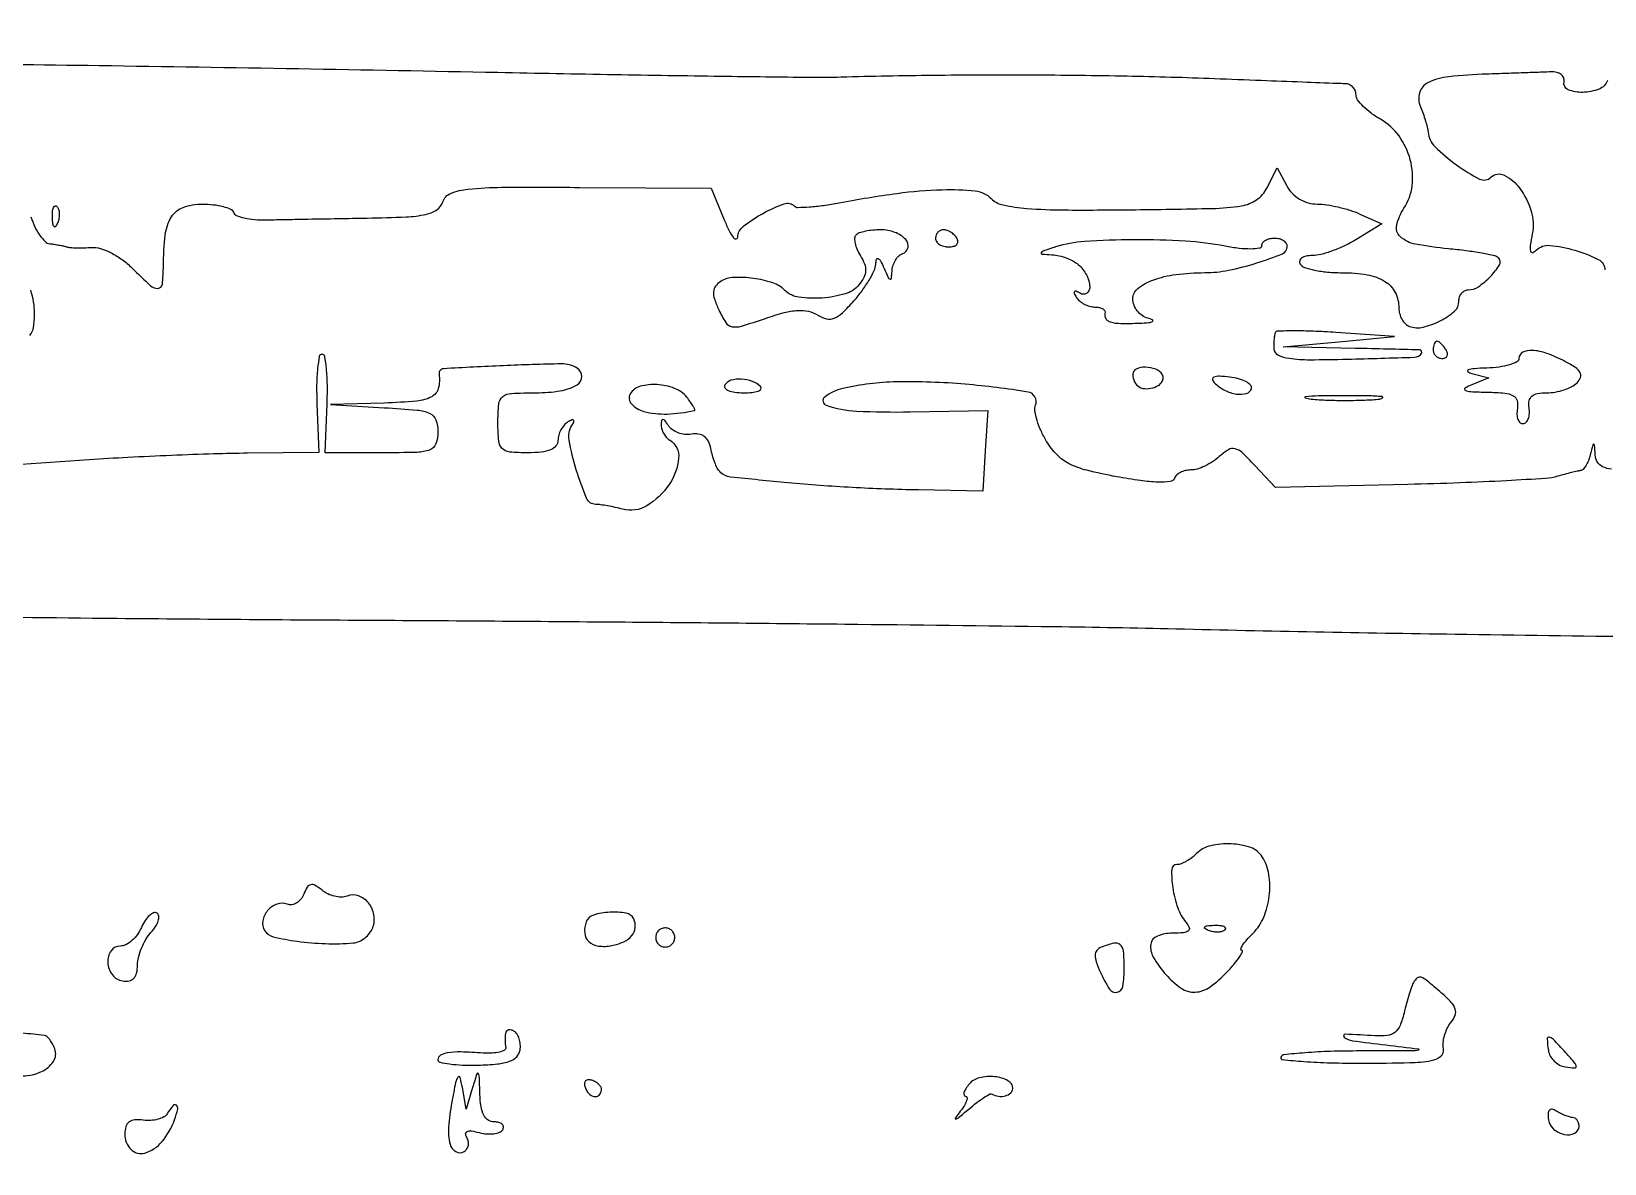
# Model space of a CAD drawing. Extents: x 0 to 5034, y 0 to 2560.
# Drawn here: x 1551.6 to 1735, y 2149.1 to 2281.1 of the extents above; entities that cross this region are included whole.
import ezdxf

# ---------------------------------------------------------------- set-up
doc = ezdxf.new("R2010")
doc.units = 0

msp = doc.modelspace()

# ---------------------------------------------------------------- linework, layer by layer
for points in [[(1336.676578, 2318.858857, -0.00002), (1264.40431, 2319.816549, -0.099619)], [(1820.128061, 2275.316159, 0.00001), (1809.268711, 2275.199996, 0.000027)], [(1796.657072, 2275.064151, 0.000018), (1782.170079, 2274.9068, -0.000886)], [(1551.564212, 2259.5, 0.03321), (1552.031, 2258.342501, 0.041472), (1552.619241, 2257.344531, 0.046563), (1553.235442, 2256.625553, 0.168455), (1553.774082, 2256.375, -0.010968), (1554.298386, 2256.309891, -0.008768), (1554.860199, 2256.217485, -0.008881), (1555.377284, 2256.113572, -0.022104), (1555.75, 2256.014309, 0.057643), (1556.172689, 2255.933314, 0.012761), (1556.910233, 2255.897407, 0.013101), (1557.769741, 2255.900052, 0.012289), (1558.646538, 2255.947317, -0.096678), (1559.651008, 2255.831976, -0.040733), (1560.913945, 2255.315045, -0.038323), (1562.213722, 2254.524328, -0.040586), (1563.351083, 2253.558007, 0.010766), (1565.515295, 2251.485043, 0.201333), (1566.384933, 2251.172538, 0.367546), (1566.893446, 2251.652779, 0.026151), (1567.013655, 2253.75, -0.027164), (1567.231551, 2257.421413, -0.111421), (1567.961254, 2259.514022, -0.168993), (1569.330066, 2260.617597, -0.086138), (1571.533298, 2261, -0.027125), (1572.821379, 2260.93007, -0.037235), (1573.961865, 2260.719106, -0.041032), (1574.827363, 2260.413567, -0.206356), (1575.166667, 2260.043766, 0.216242), (1575.515052, 2259.678203, 0.039372), (1576.430208, 2259.39027, 0.036089), (1577.635235, 2259.203249, 0.025773), (1579, 2259.161896, -0.000737), (1580.877653, 2259.199022, -0.000191), (1583.899102, 2259.253153, -0.000195), (1587.342727, 2259.312188, -0.000199), (1590.762899, 2259.36813, 0.006934), (1595.287809, 2259.503129, 0.042227), (1597.607935, 2259.801965, 0.095651), (1598.900701, 2260.353453, 0.169085), (1599.587286, 2261.272053, -0.226401), (1600.498839, 2262.246339, -0.06725), (1602.533861, 2262.742312, -0.025128), (1606.429978, 2262.954914, -0.002681), (1615.498171, 2262.944987), (1630.847568, 2262.845868), (1632.372256, 2259.172934, 0.015359), (1632.964073, 2257.862443, 0.050527), (1633.464203, 2257.057349, 0.260325), (1633.763174, 2256.929316, 0.374817), (1633.948472, 2257.12868, -0.223153), (1634.597369, 2258.403787, -0.039472), (1636.898876, 2259.918391, -0.038926), (1639.366263, 2261.036062, -0.291053), (1640.563713, 2260.76962, 0.205622), (1640.963271, 2260.610121, 0.012004), (1642.30256, 2260.676858, 0.016593), (1643.937553, 2260.852437, 0.01133), (1645.781649, 2261.155377, -0.01252), (1652.532126, 2262.247829, -0.026977), (1657.779347, 2262.67623, -0.032402), (1661.628128, 2262.532763, -0.172521), (1663.499722, 2261.643135, 0.145872), (1664.886879, 2260.893058, 0.031391), (1667.620605, 2260.498787, 0.018934), (1672.011381, 2260.31157, 0.003968), (1679.706083, 2260.33609, 0.002426), (1689.23906, 2260.488385, 0.034256), (1692.640316, 2260.792961, 0.110086), (1694.42556, 2261.499982, 0.12871), (1695.622087, 2262.868601), (1696.802686, 2265.237202), (1697.936527, 2263.118601, 0.071149), (1698.564067, 2262.264129, 0.064446), (1699.425683, 2261.586307, 0.064324), (1700.433161, 2261.149161, 0.070345), (1701.488131, 2261, -0.037297), (1702.597556, 2260.917128, -0.020133), (1703.943977, 2260.659051, -0.019948), (1705.301616, 2260.283999, -0.029535), (1706.453302, 2259.839323), (1709.00071, 2258.678646), (1705.976185, 2256.839323, -0.026196), (1704.668851, 2256.135275, -0.023236), (1703.242378, 2255.540301, -0.023919), (1701.90696, 2255.125944, -0.063343), (1700.916813, 2255, 0.048502), (1700.18057, 2254.928413, 0.105579), (1699.66125, 2254.70625, 0.182475), (1699.439098, 2254.378167, 0.199537), (1699.5, 2254, 0.176365), (1699.992261, 2253.611538, 0.029002), (1701.182275, 2253.29375, 0.028848), (1702.68983, 2253.073165, 0.021906), (1704.359017, 2253, -0.040686), (1707.322484, 2252.758459, -0.098381), (1709.371032, 2251.990222, -0.137005), (1710.566057, 2250.690788, -0.118361), (1711, 2248.883333, 0.067511), (1711.093392, 2248.194805, 0.064421), (1711.367188, 2247.544133, 0.069212), (1711.772042, 2247.028011, 0.109158), (1712.25, 2246.734992, 0.140967), (1713.821383, 2246.652531, 0.060823), (1715.809736, 2247.376436, 0.062274), (1717.475652, 2248.504058, 0.216116), (1718, 2249.660515, -0.078496), (1718.080829, 2250.172202, -0.090578), (1718.314732, 2250.606526, -0.10078), (1718.662806, 2250.896887, -0.124224), (1719.071429, 2251, 0.151516), (1720.265543, 2251.370358, 0.050243), (1721.681831, 2252.567867, 0.052327), (1722.730091, 2253.907589, 0.349463), (1722.641034, 2254.692299, 0.141734), (1722.174128, 2254.949684, 0.009587), (1720.670714, 2255.259206, 0.013144), (1718.834976, 2255.550905, 0.009447), (1716.771987, 2255.78377, -0.022712), (1712.936878, 2256.320006, -0.139639), (1711.168992, 2257.199917, -0.271023), (1710.753249, 2258.533688, -0.088447), (1711.594833, 2260.50439, 0.116909), (1712.548631, 2263.139579, 0.09343), (1712.331334, 2266.160682, 0.091819), (1711.018668, 2268.939968, 0.107736), (1708.854606, 2270.883584, -0.030683), (1707.766332, 2271.594232, -0.037202), (1706.845614, 2272.392365, -0.040538), (1706.196728, 2273.160887, -0.154999), (1706.006323, 2273.75, 0.098334), (1705.908619, 2274.229289, 0.095148), (1705.63467, 2274.641235, 0.095137), (1705.227586, 2274.92244, 0.098284), (1704.75, 2275.028672, -0.003568), (1703.843255, 2275.055944, -0.000091), (1699.754688, 2275.208869, -0.000194), (1694.955079, 2275.39113, -0.000132), (1689.5, 2275.601849, 0.004976), (1679.338056, 2275.895823, 0.003695), (1668.108443, 2276.025842, 0.003654), (1656.70243, 2275.990244, 0.00442), (1646, 2275.783998, -0.009716), (1642.35326, 2275.752354, -0.00066), (1631.98125, 2275.877577, -0.000945), (1619.615203, 2276.066574, -0.000709), (1606, 2276.319709, 0.00142), (1559.51353, 2277.117805, 0.002126), (1518.902763, 2277.526942, 0.000317)], [(1735.325442, 2275.405704, -0.211812), (1734.332636, 2274.409841, -0.084907), (1732.405371, 2274.019014, -0.107958), (1730.737002, 2274.330222, -0.356184), (1730.25, 2275.25, 0.146154), (1730.20633, 2275.718943, 0.132427), (1729.9125, 2276.108333, 0.106511), (1729.400263, 2276.355028, 0.071165), (1728.75, 2276.416667, -0.002604), (1727.738161, 2276.373764, -0.000452), (1725.825, 2276.304356, -0.000491), (1723.57973, 2276.227137, -0.00044), (1721.25, 2276.151354, 0.018573), (1716.823283, 2275.846406, 0.087822), (1714.38894, 2275.143459, 0.210215), (1713.408294, 2273.979409, 0.175065), (1713.50763, 2272.350925, -0.015021), (1713.820629, 2271.561554, -0.013206), (1714.100361, 2270.720395, -0.013388), (1714.312378, 2269.947905, -0.038394), (1714.403347, 2269.399355, 0.177455), (1715.204256, 2267.693004, 0.039184), (1717.712233, 2265.570382, 0.037686), (1720.41228, 2263.919773, 0.325509), (1721.726488, 2264.126488, -0.325085), (1723.286316, 2264.373062, -0.117411), (1725.095595, 2262.83176, -0.085247), (1726.423657, 2260.160471, -0.122261), (1726.549898, 2257.53125, 0.013318), (1726.318685, 2256.173752, 0.096096), (1726.351373, 2255.514376, 0.42618), (1726.59904, 2255.37128, 0.126564), (1727.019934, 2255.619934, -0.223713), (1728.579872, 2256.18092, -0.046617), (1731.514655, 2255.622207, -0.046697), (1734.239233, 2254.550945, -0.282919), (1735, 2253.314066, 0.564789)], [(1551.444441, 2245.68434, 0.13896), (1551.875056, 2246.632998, 0.037507), (1552, 2248.296259, 0.043539), (1551.887423, 2249.586643, 0.034616), (1551.550478, 2250.944396, 0.035714)], [(1536.361106, 2213.075774, 0.002565), (1558.747269, 2212.74071, 0.001017), (1589.5, 2212.500729, -0.000591), (1618.169563, 2212.301431, -0.000617), (1646.428125, 2212.036709, -0.000592), (1670.847599, 2211.748894, -0.002723), (1685, 2211.488225, 0.002367), (1717.574482, 2210.865021, 0.001007), (1761.209714, 2210.324711, 0.000971), (1803.914236, 2209.964904, 0.003226), (1832, 2209.964039, -0.003593), (1842.722385, 2209.955832, -0.005558), (1851.982723, 2209.779246, -0.00524), (1859.402359, 2209.477389, -0.036565), (1863, 2209.028112, 0.044068), (1867.69815, 2208.512758, 0.002195), (1883.2227, 2208.252121, 0.002871), (1904.319286, 2208.111704, 0.001066), (1934, 2208.147845, -0.000099), (1986.483819, 2208.313269, -0.002098)], [(1735.795039, 2230.085439, -0.087873), (1734.741165, 2230.383286, -0.144785), (1734.143573, 2230.927085, -0.120257), (1733.883999, 2231.75, 0.002113), (1733.801199, 2232.923939, 0.392517), (1733.719237, 2233, 0.339035), (1733.622879, 2232.926177, 0.001923), (1733.310674, 2231.75, -0.032816), (1733.085899, 2231.074476, -0.042222), (1732.788917, 2230.491587, -0.047913), (1732.468188, 2230.070883, -0.179668), (1732.176676, 2229.923489, 0.027162), (1731.795701, 2229.859306, 0.005173), (1731.111274, 2229.697928, 0.005505), (1730.315324, 2229.492218, 0.005035), (1729.5, 2229.263064, -0.054641), (1728.108228, 2229.017147, -0.002823), (1723.549847, 2228.743002, -0.004456), (1718.115693, 2228.495526, -0.003218), (1712.052669, 2228.312606), (1696.605338, 2227.946061), (1694.202524, 2230.537388, 0.015854), (1692.734156, 2232.023553, 0.12974), (1691.905251, 2232.478193, 0.200467), (1691.136616, 2232.360411, 0.04699), (1690.071114, 2231.564358, -0.04002), (1689.292577, 2230.965642, -0.03372), (1688.38384, 2230.45953, -0.035056), (1687.486613, 2230.110849, -0.075285), (1686.754593, 2230, 0.057957), (1686.122553, 2229.926491, 0.060839), (1685.535203, 2229.710029, 0.067885), (1685.078281, 2229.390552, 0.125502), (1684.833333, 2229.012865, -0.293904), (1684.364715, 2228.638976, -0.032957), (1682.936478, 2228.587779, -0.027406), (1680.884116, 2228.76236, -0.011104), (1678.1124, 2229.21496, -0.014331), (1674.631987, 2229.966722, -0.056442), (1672.577808, 2230.72624, -0.082673), (1671.163852, 2231.761273, -0.05695), (1669.943889, 2233.332664, -0.029401), (1669.298894, 2234.54894, -0.033482), (1668.832245, 2235.781693, -0.035627), (1668.585977, 2236.86411, -0.130455), (1668.660423, 2237.557459, 0.475714), (1667.781574, 2239.086529, 0.018784), (1660.465327, 2239.994828, 0.025973), (1652.447695, 2240.26767, 0.052584), (1646.1875, 2239.493827, 0.108485), (1644.093594, 2238.497328, 0.595179), (1644.249713, 2237.549512, 0.0719), (1647.799748, 2236.865815, 0.015705), (1654.040942, 2236.770326), (1663.106167, 2236.916369), (1662.803083, 2232.215526), (1662.5, 2227.514684), (1655, 2227.667561, -0.008562), (1647.271722, 2227.957546, -0.009379), (1639.789687, 2228.507617, -0.004158), (1633.103206, 2229.181616, -0.178448), (1631.847065, 2229.807032, -0.07461), (1631.569846, 2230.206455, -0.022614), (1631.27333, 2230.883941, -0.0221), (1631.005573, 2231.683502, -0.022401), (1630.810813, 2232.5, 0.068795), (1630.52598, 2233.340512, 0.116842), (1630.051908, 2233.907093, 0.123146), (1629.393593, 2234.182615, 0.081552), (1628.570227, 2234.173205, -0.070444), (1627.79736, 2234.147291, -0.062018), (1627.011438, 2234.332152, -0.064968), (1626.331617, 2234.6901, -0.098154), (1625.871792, 2235.173205, 0.020433), (1625.479067, 2235.74005, 0.194078), (1625.231061, 2235.888932, 0.398448), (1625.068019, 2235.777131, 0.049673), (1625.015313, 2235.309017, 0.074131), (1625.083483, 2234.807626, 0.053889), (1625.298248, 2234.286338, 0.054031), (1625.618541, 2233.824567, 0.075854), (1626, 2233.5, -0.284249), (1627.06203, 2231.374273, -0.12694), (1625.966928, 2228.308568, -0.108206), (1623.354908, 2225.827913, -0.20441), (1620.529114, 2225.427477, 0.011237), (1619.672182, 2225.637202, 0.010087), (1618.775362, 2225.816545, 0.010169), (1617.964127, 2225.94485, 0.031014), (1617.408288, 2225.986345, -0.298882), (1616.330857, 2226.713014, -0.025199), (1615.136921, 2230.023039, -0.02773), (1614.291083, 2233.474277, -0.186745), (1614.608204, 2235.175078, 0.030934), (1614.845994, 2235.619041, 0.324007), (1614.807916, 2235.810038, 0.30509), (1614.60913, 2235.841119, 0.029117), (1614.154508, 2235.595492, 0.078175), (1613.712731, 2235.216072, 0.05336), (1613.339137, 2234.668275, 0.052739), (1613.085489, 2234.045089, 0.070406), (1613, 2233.440983, -0.177291), (1612.768641, 2232.809008, -0.120165), (1612.142776, 2232.352927, -0.071689), (1611.070008, 2232.081944, -0.026079), (1609.5, 2232, -0.021868), (1607.372388, 2232.093097, -0.176278), (1606.5, 2232.5, -0.176278), (1606.093097, 2233.372388, -0.021868), (1606, 2235.5, -0.02382), (1606.105142, 2237.705754, -0.204815), (1606.567213, 2238.552972, -0.155714), (1607.570386, 2238.928856, -0.01239), (1610.440983, 2239, 0.039717), (1613.267199, 2239.22485, 0.095213), (1615.234568, 2239.939958, 0.265371), (1615.772471, 2240.893701, 0.257603), (1615.231581, 2241.861803, 0.144841), (1613.408794, 2242.365029, 0.006136), (1606.643501, 2242.158029, 0.003786), (1599.665605, 2241.805833, 0.43744), (1599.144452, 2241.171906, -0.096523), (1599.051985, 2239.516577, -0.212666), (1598.284304, 2238.542283, -0.09982), (1596.536603, 2238.029517, -0.013898), (1592.75, 2237.80732), (1586.5, 2237.614641), (1592.75, 2237.259603, -0.007652), (1596.586906, 2236.982678, -0.083899), (1598.076644, 2236.594725, -0.206146), (1598.764243, 2235.844748, -0.084056), (1599, 2234.452283, -0.082703), (1598.766157, 2233.048197, -0.224547), (1598.080141, 2232.343303, -0.08317), (1596.577928, 2232.052458, -0.006322), (1592.429265, 2232), (1585.85853, 2232), (1586.093201, 2237.75, 0.013507), (1586.123576, 2239.954539, 0.022395), (1586.01575, 2241.810937, 0.018458), (1585.815352, 2243.23595, 0.363378), (1585.5, 2243.5, 0.363208), (1585.184664, 2243.236125, 0.01853), (1584.984099, 2241.814639, 0.022444), (1584.876107, 2239.962307, 0.013537), (1584.906285, 2237.7626), (1585.140442, 2232.025199), (1576.820221, 2231.94729, 0.005323), (1572.910365, 2231.869049, 0.002663), (1567.96768, 2231.691139, 0.002643), (1562.853577, 2231.452702, 0.003899), (1558.367624, 2231.184691), (1548.235249, 2230.5)], [(1550.634014, 2159.369826, 0.105012), (1552.803003, 2159.859157, 0.138908), (1554.192751, 2161.046924, 0.243117), (1554.355773, 2162.515254, 0.03328), (1554.090364, 2163.089499, 0.039892), (1553.764502, 2163.587721, 0.044098), (1553.42915, 2163.949797, 0.153663), (1553.143011, 2164.081242, 0.01476), (1550.592263, 2164.327283, 0.027547)]]:
    msp.add_lwpolyline(points, format="xyb")
for points in [[(1554.683114, 2258.8125, -0.054073), (1554.461564, 2258.395823, -0.470617), (1554.279315, 2258.37858, -0.168741), (1554.137993, 2258.670344, -0.018894), (1554.078947, 2259.416667, -0.028489), (1554.089945, 2260.112848, -0.077125), (1554.200665, 2260.592839, -0.208169), (1554.385309, 2260.77538, -0.296942), (1554.604167, 2260.729167, -0.126455), (1554.797407, 2260.402231, -0.060344), (1554.876576, 2259.916927, -0.05415), (1554.839148, 2259.359369, -0.051402)], [(1647.725522, 2257.392189, 0.192883), (1647.571296, 2257.031751, 0.059128), (1647.628481, 2256.430944, 0.049418), (1647.860409, 2255.711291, 0.036948), (1648.248691, 2254.97339, -0.047477), (1648.728167, 2254.01376, -0.105862), (1648.855583, 2253.211693, -0.10863), (1648.642472, 2252.441085, -0.051673), (1648.067391, 2251.581201, -0.149051), (1646.484765, 2250.539448, -0.053043), (1643.792255, 2250.048834, -0.053039), (1641.079563, 2250.134934, -0.162019), (1639.45, 2250.94018, 0.11578), (1638.027176, 2251.811874, 0.045411), (1635.771615, 2252.336139, 0.045295), (1633.480674, 2252.4441, 0.12823), (1631.962932, 2251.977091, 0.090263), (1631.363893, 2251.43709, 0.14873), (1631.124463, 2250.804542, 0.098004), (1631.234916, 2249.951947, 0.025834), (1631.742263, 2248.666325, 0.037225), (1632.550413, 2247.193822, 0.206541), (1633.285115, 2246.704995, 0.1192), (1634.380303, 2246.768092, 0.009315), (1637.185407, 2247.677353, -0.017975), (1639.363715, 2248.341984, -0.049501), (1640.946762, 2248.599524, -0.070521), (1642.191267, 2248.501684, -0.084767), (1643.276462, 2248.057641, 0.082), (1644.296787, 2247.633582, 0.152841), (1645.181185, 2247.698326, 0.096981), (1646.139628, 2248.312346, 0.02151), (1647.494861, 2249.725, 0.022374), (1648.43703, 2250.897511, 0.023852), (1649.249408, 2252.125469, 0.024322), (1649.842077, 2253.241618, 0.093189), (1650.038684, 2254, -0.04992), (1650.133306, 2254.559353, -0.477847), (1650.325947, 2254.643522, -0.157913), (1650.595428, 2254.369993, -0.014713), (1651, 2253.5, 0.007772), (1651.473706, 2252.443222, 0.200003), (1651.701013, 2252.236064, 0.483281), (1651.864739, 2252.337827, 0.018046), (1651.929715, 2253.166667, -0.06421), (1652.044394, 2253.833174, -0.061586), (1652.325112, 2254.459003, -0.066464), (1652.721611, 2254.951932, -0.11017), (1653.177051, 2255.225684, 0.2671), (1653.793812, 2255.918997, 0.242621), (1653.535114, 2256.850025, 0.117352), (1652.263276, 2257.701757, 0.08935), (1650.60765, 2258, 0.024406), (1649.69241, 2257.955298, 0.027567), (1648.822869, 2257.821455, 0.028387), (1648.105946, 2257.627201, 0.116533)], [(1657, 2257, 0.153634), (1657.120018, 2256.618621, 0.097988), (1657.457961, 2256.29375, 0.080552), (1657.962904, 2256.074545, 0.062283), (1658.559017, 2256, 0.066118), (1659.110654, 2256.073267, 0.138808), (1659.478525, 2256.29375, 0.191142), (1659.607943, 2256.620352, 0.139169), (1659.5, 2257, 0.06081), (1659.193797, 2257.382515, 0.051032), (1658.7871, 2257.70625, 0.053229), (1658.346558, 2257.926698, 0.089642), (1657.940983, 2258, 0.105429), (1657.581949, 2257.923444, 0.099231), (1657.276414, 2257.70625, 0.096318), (1657.071618, 2257.381732, 0.092995)], [(1671, 2256, 0.003881), (1669.53496, 2255.518242, 0.197985), (1669.312472, 2255.324527, 0.530901), (1669.396552, 2255.175132, 0.008368), (1670.55, 2255.09968, -0.047568), (1671.422883, 2254.97342, -0.035442), (1672.350312, 2254.676781, -0.036213), (1673.192142, 2254.267204, -0.065139), (1673.8, 2253.8, -0.083848), (1674.663331, 2252.585808, -0.109584), (1674.976329, 2251.263873, -0.267441), (1674.600895, 2250.590247, -0.280331), (1673.845492, 2250.595492, 0.029004), (1673.386848, 2250.843426, 0.315645), (1673.190983, 2250.809017, 0.315645), (1673.156574, 2250.613152, 0.029004), (1673.404508, 2250.154508, 0.078175), (1673.783928, 2249.712731, 0.05336), (1674.331725, 2249.339137, 0.052739), (1674.954911, 2249.085489, 0.070406), (1675.559017, 2249, -0.051169), (1676.092644, 2248.945246, -0.089613), (1676.503274, 2248.779687, -0.133988), (1676.72799, 2248.534771, -0.202131), (1676.75, 2248.25, 0.233529), (1676.832438, 2247.652412, 0.176454), (1677.377415, 2247.258752, 0.066166), (1678.58618, 2247.08334, 0.013533), (1680.75, 2247.116001, 0.010989), (1681.849555, 2247.186617, 0.109045), (1682.28821, 2247.323916, 0.602595), (1682.282394, 2247.492773, 0.049066), (1681.75, 2247.689326, -0.089682), (1681.081356, 2247.999625, -0.074715), (1680.514062, 2248.541552, -0.074811), (1680.131685, 2249.225526, -0.09035), (1680, 2249.948324, -0.229559), (1680.589926, 2251.165522, -0.079714), (1682.339223, 2252.141954, -0.05615), (1685.010293, 2252.789476, -0.030766), (1688.375, 2253.005577, 0.049003), (1691.142777, 2253.284823, 0.026903), (1694.444154, 2254.135793, 0.018938), (1697.43118, 2255.20566, 0.306323), (1698, 2256.047004, 0.154998), (1697.884555, 2256.410465, 0.097736), (1697.559375, 2256.720057, 0.080084), (1697.073569, 2256.928994, 0.061663), (1696.5, 2257, 0.055771), (1695.926218, 2256.935799, 0.075291), (1695.440625, 2256.745693, 0.094632), (1695.114969, 2256.464562, 0.169069), (1695, 2256.134274, -0.369278), (1694.751299, 2255.843455, -0.036409), (1693.76013, 2255.760967, -0.03212), (1692.390813, 2255.834943, -0.018227), (1690.75, 2256.090723, 0.033248), (1686.136881, 2256.668607, 0.015687), (1680.134281, 2256.829381, 0.014499), (1674.374122, 2256.635832, 0.061917)], [(1696.587003, 2246, 0.066514), (1696.507165, 2245.71832, 0.015948), (1696.452988, 2245.234291, 0.016104), (1696.426233, 2244.66985, 0.015329), (1696.435134, 2244.095459, 0.279886), (1696.895976, 2243.410084, 0.074106), (1698.21682, 2243.022979, 0.034286), (1700.622221, 2242.857701, 0.006621), (1704.986455, 2242.915248, 0.001651), (1712.818242, 2243.148156, 0.229089), (1713.624596, 2243.571482, 0.606178), (1713.42053, 2243.990771, 0.001861), (1705.916667, 2244.172599), (1697.5, 2244.345198), (1704, 2244.951626), (1710.5, 2245.558055), (1703.651869, 2246.029027, 0.007006), (1701.011084, 2246.173501, 0.011188), (1698.751711, 2246.214777, 0.005181), (1696.865007, 2246.187472, 0.292145)], [(1715, 2244, 0.105053), (1715.081062, 2243.618444, 0.099167), (1715.311086, 2243.29375, 0.09642), (1715.654762, 2243.076123, 0.093332), (1716.059017, 2243, 0.108972), (1716.413961, 2243.078288, 0.182303), (1716.6254, 2243.29375, 0.161196), (1716.656512, 2243.6179, 0.082592), (1716.5, 2244, 0.029505), (1716.231006, 2244.382774, 0.035638), (1715.933975, 2244.70625, 0.038439), (1715.65171, 2244.934461, 0.151918), (1715.440983, 2245, 0.210953), (1715.272352, 2244.92554, 0.081139), (1715.129539, 2244.70625, 0.061769), (1715.032345, 2244.382849, 0.042167)], [(1725, 2243, -0.280912), (1724.759662, 2242.605974, -0.046565), (1723.898438, 2242.259675, -0.039455), (1722.686943, 2242.000965, -0.025154), (1721.25, 2241.883999, 0.010199), (1719.78303, 2241.808646, 0.069175), (1719.074369, 2241.657712, 0.600179), (1719.046737, 2241.464038, 0.094683), (1719.5, 2241.249206), (1721.5, 2240.730416), (1719.5, 2239.935493, 0.042641), (1718.714215, 2239.542699, 0.595197), (1718.727119, 2239.293545, 0.10046), (1719.374825, 2239.131573, 0.006591), (1721.312858, 2239.070285, -0.017291), (1723.332845, 2238.963104, -0.103745), (1724.334688, 2238.659401, -0.209004), (1724.776536, 2238.087294, -0.103713), (1724.812858, 2237.153277, 0.0498), (1724.764964, 2236.453157, 0.083897), (1724.880839, 2235.877442, 0.122918), (1725.134821, 2235.514533, 0.206247), (1725.483614, 2235.403277, 0.180509), (1725.835637, 2235.575583, 0.100895), (1726.091203, 2235.98565, 0.077308), (1726.211484, 2236.573269, 0.053906), (1726.170756, 2237.25, -0.086749), (1726.174971, 2238.053734, -0.174181), (1726.487889, 2238.596211, -0.133317), (1727.14996, 2238.905974, -0.043163), (1728.237142, 2239, 0.043223), (1729.227136, 2239.08574, 0.03647), (1730.247518, 2239.341607, 0.038007), (1731.148331, 2239.716717, 0.078875), (1731.762919, 2240.162919, 0.107657), (1732.167118, 2240.792265, 0.221325), (1732.121796, 2241.363279, 0.119962), (1731.573206, 2241.947895, 0.024959), (1730.348612, 2242.662919, 0.03224), (1728.240588, 2243.58948, 0.071804), (1726.528979, 2243.947684, 0.135914), (1725.43701, 2243.718096, 0.280366)], [(1632.444954, 2239.910933, 0.310977), (1632.462001, 2239.566257, 0.13067), (1632.848013, 2239.267587, 0.067757), (1633.601221, 2239.064518, 0.03202), (1634.60765, 2239, 0.024102), (1635.607391, 2239.04822, 0.058498), (1636.328328, 2239.204336, 0.143875), (1636.652947, 2239.434082, 0.380548), (1636.637722, 2239.695611, 0.108371), (1635.656243, 2240.324014, 0.075716), (1634.364571, 2240.589151, 0.082243), (1633.162288, 2240.452948, 0.187217)], [(1680, 2241.166667, 0.1101), (1680.198212, 2240.277437, 0.153587), (1680.74615, 2239.681458, 0.13906), (1681.583356, 2239.471043, 0.084271), (1682.592022, 2239.673686, 0.069014), (1683.084537, 2239.94545, 0.099406), (1683.41577, 2240.315123, 0.123524), (1683.535637, 2240.721781, 0.149708), (1683.435239, 2241.104785, 0.16343), (1682.670913, 2241.739769, 0.088031), (1681.455883, 2241.97801, 0.106719), (1680.396246, 2241.769138, 0.299377)], [(1689.5, 2240.160522, 0.078708), (1690.690776, 2239.301427, 0.079125), (1692.086612, 2238.854349, 0.105471), (1693.244887, 2238.921741, 0.270334), (1693.810643, 2239.5, 0.260158), (1693.701292, 2239.906785, 0.079175), (1693.171345, 2240.302291, 0.056718), (1692.328372, 2240.629056, 0.03488), (1691.281089, 2240.826947, 0.018375), (1690.086033, 2240.92309, 0.100732), (1689.449853, 2240.822215, 0.360372), (1689.295587, 2240.553399, 0.155726)], [(1621.430902, 2238.888197, 0.339019), (1621.549816, 2237.704714, 0.140467), (1623.018484, 2236.828679, 0.073175), (1625.710024, 2236.524235, 0.045358), (1628.872445, 2236.918758, 0.454667), (1628.940386, 2237.042366, 0.038344), (1628.769798, 2237.41676, 0.030761), (1628.451146, 2237.918653, 0.016385), (1628, 2238.5, 0.128878), (1626.583403, 2239.515023, 0.07674), (1624.542601, 2239.954713, 0.081282), (1622.588398, 2239.752356, 0.190203)], [(1700.776433, 2238.266503, 0.013671), (1702.684837, 2238.147583, 0.00893), (1704.890462, 2238.110009, 0.008983), (1707.043501, 2238.150473, 0.016947), (1708.776433, 2238.273107, 0.153636), (1709.099419, 2238.413268, 0.661512), (1709.056202, 2238.54709, 0.018464), (1707.373175, 2238.635783, 0.004138), (1704.5, 2238.65719, 0.003921), (1701.635274, 2238.63236, 0.022011), (1700.106202, 2238.539701, 0.807686), (1700.092045, 2238.40844, 0.057523)], [(1687.431983, 2185.289126, -0.03491), (1686.864508, 2184.795806, -0.033488), (1686.226258, 2184.378681, -0.035331), (1685.61337, 2184.089186, -0.092928), (1685.137649, 2184, 0.403735), (1684.521814, 2183.405889, 0.047552), (1684.645608, 2181.314571, 0.045425), (1685.234901, 2178.957047, 0.089486), (1686.181703, 2177.281061, -0.073039), (1686.561045, 2176.65802, -0.332533), (1686.46588, 2176.27077, -0.153815), (1685.917333, 2176.050065, -0.019325), (1684.622445, 2176, 0.094196), (1682.850664, 2175.663222, 0.266173), (1682.092155, 2174.715274, 0.174582), (1682.384193, 2173.205924, 0.044441), (1683.867295, 2171.15301, 0.064868), (1685.630951, 2169.584845, 0.162879), (1687.266633, 2169.124552, 0.145102), (1688.978143, 2169.723825, 0.04794), (1691, 2171.5, 0.013489), (1691.854286, 2172.45997, 0.027536), (1692.460639, 2173.265625, 0.039742), (1692.779812, 2173.835329, 0.546961), (1692.674314, 2174, -0.517875), (1692.56767, 2174.150938, -0.061268), (1692.78558, 2174.5875, -0.034151), (1693.279008, 2175.23171, -0.015875), (1694, 2176, 0.098153), (1695.251105, 2177.869696, 0.068751), (1695.896517, 2180.327958, 0.069136), (1695.849573, 2182.853509, 0.102267), (1695.070718, 2184.919817, 0.170263), (1693.735627, 2185.975847, 0.071023), (1691.450109, 2186.415674, 0.069608), (1689.068217, 2186.199083, 0.139832)], [(1583.382791, 2180.555153, -0.076157), (1583.04019, 2179.954602, -0.089383), (1582.548931, 2179.521945, -0.100744), (1581.988383, 2179.321796, -0.127826), (1581.444071, 2179.383088, 0.179601), (1580.255616, 2179.396155, 0.131565), (1579.161906, 2178.63816, 0.132902), (1578.600313, 2177.441751, 0.184085), (1578.82139, 2176.288997, 0.200138), (1579.818447, 2175.573923, 0.022498), (1582.617778, 2175.058388, 0.02659), (1585.908458, 2174.781425, 0.028263), (1589.143011, 2174.864604, 0.084357), (1589.817784, 2175.037288, 0.060534), (1590.486759, 2175.438085, 0.059752), (1591.049243, 2175.994589, 0.076391), (1591.410264, 2176.626748, 0.13582), (1591.555151, 2178.124766, 0.127392), (1590.9176, 2179.526033, 0.140572), (1589.739036, 2180.351638, 0.176336), (1588.414152, 2180.328683, -0.092468), (1587.754588, 2180.207302, -0.056103), (1586.964011, 2180.298223, -0.05366), (1586.170349, 2180.573452, -0.063008), (1585.499098, 2181.000748, 0.036583), (1584.706827, 2181.565869, 0.19076), (1584.188189, 2181.654613, 0.208083), (1583.777394, 2181.362683, 0.04409)], [(1564.457359, 2176.680862, -0.053233), (1563.979761, 2175.846755, -0.054694), (1563.340599, 2175.140628, -0.060479), (1562.64436, 2174.659132, -0.121653), (1562, 2174.5, 0.244386), (1560.916749, 2173.936907, 0.169972), (1560.534602, 2172.584146, 0.146444), (1561.066037, 2171.138276, 0.198035), (1562.25, 2170.433813, 0.084691), (1563.022657, 2170.451781, 0.154819), (1563.570773, 2170.750812, 0.134456), (1563.894974, 2171.348712, 0.057451), (1564, 2172.259743, -0.061197), (1564.113452, 2173.18322, -0.036289), (1564.459761, 2174.238733, -0.035818), (1564.965868, 2175.257226, -0.050739), (1565.565143, 2176.071982, 0.04095), (1566.102237, 2176.77308, 0.06722), (1566.418551, 2177.449144, 0.097229), (1566.478677, 2177.995884, 0.237549), (1566.272502, 2178.331585, 0.236075), (1565.87212, 2178.367681, 0.091314), (1565.385468, 2178.065367, 0.064618), (1564.886586, 2177.477557, 0.040281)], [(1616.298634, 2177.335845, 0.113229), (1616.112237, 2176.021807, 0.185309), (1616.596289, 2175.022419, 0.158124), (1617.704251, 2174.501303, 0.079225), (1619.267725, 2174.551559, 0.060716), (1620.667116, 2175.002195, 0.112845), (1621.60605, 2175.727242, 0.146868), (1621.990892, 2176.645544, 0.134483), (1621.825, 2177.659527, 0.246864), (1620.948166, 2178.33614, 0.057983), (1619.036401, 2178.445866, 0.057732), (1617.137627, 2178.112419, 0.232882)], [(1624.552786, 2176.08541, 0.099038), (1624.401684, 2175.679226, 0.097945), (1624.417584, 2175.244476, 0.097945), (1624.597789, 2174.848514, 0.099038), (1624.91459, 2174.552786, 0.099038), (1625.320774, 2174.401684, 0.097945), (1625.755524, 2174.417584, 0.097945), (1626.151486, 2174.597789, 0.099038), (1626.447214, 2174.91459, 0.099038), (1626.598316, 2175.320774, 0.097945), (1626.582416, 2175.755524, 0.097945), (1626.402211, 2176.151486, 0.099038), (1626.08541, 2176.447214, 0.099038), (1625.679226, 2176.598316, 0.097945), (1625.244476, 2176.582416, 0.097945), (1624.848514, 2176.402211, 0.099038)], [(1690.729167, 2176.395833, -0.126455), (1690.402231, 2176.202593, -0.060344), (1689.916927, 2176.123424, -0.05415), (1689.359369, 2176.160852, -0.051402), (1688.8125, 2176.316886, -0.054073), (1688.395823, 2176.538436, -0.470617), (1688.37858, 2176.720685, -0.168741), (1688.670344, 2176.862007, -0.018894), (1689.416667, 2176.921053, -0.028489), (1690.112848, 2176.910055, -0.077125), (1690.592839, 2176.799335, -0.208169), (1690.77538, 2176.614691, -0.296942)], [(1676.301575, 2174.354911, 0.128671), (1675.80298, 2173.982088, 0.161938), (1675.605484, 2173.44391, 0.091241), (1675.727081, 2172.646656, 0.023553), (1676.21209, 2171.433858, 0.037616), (1677.283733, 2169.484864, 0.30748), (1678.173081, 2169.112764, 0.313982), (1678.830972, 2169.802209, 0.038397), (1679, 2172, 0.023733), (1678.910297, 2173.888737, 0.191894), (1678.521824, 2174.64581, 0.242457), (1677.78037, 2174.828664, 0.038063)], [(1712.697275, 2170.25, 0.045709), (1712.494797, 2169.796478, 0.007699), (1712.201759, 2168.891501, 0.008366), (1711.890646, 2167.813725, 0.007346), (1711.601264, 2166.678514, -0.039192), (1711.13205, 2165.229947, -0.129861), (1710.530736, 2164.43875, -0.137122), (1709.63807, 2164.071709, -0.045749), (1708.213006, 2164.034477, 0.007409), (1704.747331, 2164.20963, 0.715765), (1704.624993, 2163.888532, 0.13971), (1705.589451, 2163.463905, 0.005382), (1709.5, 2162.967158, -0.001926), (1713.286275, 2162.512764, -0.83766), (1713.293705, 2162.372536, -0.056699), (1712.466027, 2162.276196, -0.000563), (1706.5, 2162.267404, 0.007441), (1703.031977, 2162.214581, 0.011855), (1700.070312, 2162.055025, 0.005785), (1697.613697, 2161.835559, 0.291339), (1697.25, 2161.548804, 0.486004), (1697.432959, 2161.262493, 0.005937), (1699.9375, 2161.04776, 0.011901), (1703.028487, 2160.893537, 0.006885), (1706.75, 2160.847825, 0.004476), (1712.296861, 2160.905725, 0.038629), (1714.758213, 2161.144257, 0.12716), (1715.875855, 2161.652497, 0.276231), (1716.189127, 2162.505347, -0.07208), (1716.15746, 2163.239866, -0.044699), (1716.32093, 2164.089097, -0.043939), (1716.63949, 2164.91698, -0.059465), (1717.074364, 2165.589603, 0.081446), (1717.555039, 2166.409626, 0.170696), (1717.57658, 2167.139036, 0.11191), (1717.111086, 2167.930773, 0.025493), (1715.982228, 2169.015414, 0.005465), (1714.265299, 2170.471925, 0.083466), (1713.594411, 2170.861455, 0.270033), (1713.141507, 2170.784649, 0.091269)], [(1606.881579, 2164.309017, 0.025437), (1606.846544, 2163.93931, 0.014881), (1606.840377, 2163.494395, 0.014859), (1606.860769, 2163.047676, 0.024348), (1606.907611, 2162.671903, -0.316794), (1606.763981, 2162.36751, -0.069189), (1606.194172, 2162.141127, -0.04868), (1605.329936, 2162.016927, -0.027921), (1604.276032, 2162.027865, 0.009821), (1601.673703, 2162.149131, 0.043348), (1600.142956, 2162.05761, 0.093477), (1599.298961, 2161.765906, 0.268856), (1598.999225, 2161.25, 0.35074), (1599.229442, 2160.961573, 0.0222), (1600.371452, 2160.756, 0.024853), (1601.880165, 2160.628948, 0.015078), (1603.671726, 2160.621488, 0.017189), (1605.949809, 2160.75917, 0.061782), (1607.368995, 2161.073764, 0.111762), (1608.197476, 2161.597984, 0.160947), (1608.583435, 2162.367518, 0.055239), (1608.606895, 2163.030671, 0.05587), (1608.484241, 2163.680227, 0.061494), (1608.242262, 2164.220505, 0.11888), (1607.910933, 2164.555046, 0.072163), (1607.553783, 2164.710062, 0.125664), (1607.2328, 2164.715008, 0.160215), (1606.999675, 2164.571325, 0.139745)], [(1728.421612, 2162.333129, 0.09263), (1728.646753, 2161.67682, 0.072374), (1729.109412, 2161.080312, 0.071263), (1729.731133, 2160.632391, 0.084275), (1730.419513, 2160.408934, 0.016801), (1731.480636, 2160.289449, 0.435285), (1731.671436, 2160.464567, 0.18237), (1731.53755, 2160.827239, 0.005286), (1730.431397, 2162.075805, 0.00571), (1728.982671, 2163.640342, 0.172957), (1728.512934, 2163.878874, 0.473108), (1728.278537, 2163.657664, 0.019066)], [(1600.621123, 2156.286698, 0.027982), (1600.249821, 2153.405006, 0.08073), (1600.428085, 2151.405487, 0.205769), (1601.101163, 2150.530858, 0.27208), (1602.08541, 2150.552786, 0.114154), (1602.395075, 2150.859677, 0.100336), (1602.556779, 2151.285957, 0.093786), (1602.545019, 2151.766626, 0.085731), (1602.35994, 2152.226622, -0.133525), (1602.236398, 2152.643516, -0.323979), (1602.408888, 2152.893491, -0.124412), (1602.928659, 2152.941774, -0.025218), (1603.842632, 2152.751404, 0.042871), (1604.708733, 2152.602652, 0.052514), (1605.52937, 2152.619503, 0.061468), (1606.18892, 2152.78668, 0.162969), (1606.558021, 2153.09388, 0.159385), (1606.641142, 2153.437314, 0.191145), (1606.495569, 2153.733827, 0.126121), (1606.115829, 2153.934315, 0.05878), (1605.559017, 2154, -0.149025), (1604.863486, 2154.212011, -0.12747), (1604.35345, 2154.787146, -0.080561), (1604.033564, 2155.781884, -0.029934), (1603.90032, 2157.25, 0.001946), (1603.826543, 2159.384328, 0.204745), (1603.704055, 2159.642929, 0.542879), (1603.544451, 2159.598725, 0.003824), (1603.052979, 2158), (1602.305318, 2155.5), (1601.85548, 2158, 0.023858), (1601.585881, 2159.173945, 0.628282), (1601.341691, 2159.217231, 0.105972), (1601.075147, 2158.60924, 0.00448)], [(1616.15, 2158.05, 0.104687), (1616.586752, 2157.305209, 0.167686), (1617.227257, 2156.955686, 0.239194), (1617.786965, 2157.130242, 0.175736), (1618.075, 2157.725, 0.149613), (1618.014704, 2158.031991, 0.073742), (1617.775469, 2158.354531, 0.062883), (1617.403407, 2158.64317, 0.053161), (1616.95, 2158.85, 0.089632), (1616.522225, 2158.911576, 0.189618), (1616.22, 2158.78, 0.189618), (1616.088424, 2158.477775, 0.089632)], [(1660.914323, 2158.396765, 0.030102), (1660.520891, 2157.860031, 0.071117), (1660.31444, 2157.4103, 0.160123), (1660.322788, 2157.124393, 0.315939), (1660.5, 2157, -0.378906), (1660.667221, 2156.852035, -0.114901), (1660.627985, 2156.485938, -0.055648), (1660.357925, 2155.922197, -0.025258), (1659.889678, 2155.25, 0.010617), (1659.288657, 2154.43889, 0.69759), (1659.35867, 2154.336933, 0.111475), (1659.697277, 2154.50944, 0.003617), (1660.872221, 2155.5, -0.013599), (1661.796723, 2156.248366, -0.020933), (1662.639295, 2156.839062, -0.016454), (1663.343346, 2157.257915, -0.273537), (1663.604988, 2157.25, 0.110507), (1664.333518, 2156.988899, 0.09593), (1665.144378, 2157.04352, 0.11508), (1665.768515, 2157.374576, 0.216793), (1666, 2157.883369, 0.277931), (1665.446538, 2158.802137, 0.096758), (1663.90627, 2159.26769, 0.084235), (1662.11944, 2159.14696, 0.16203)], [(1567.470427, 2154.95215, -0.131471), (1567.067025, 2154.571963, -0.058178), (1566.381356, 2154.299599, -0.051917), (1565.542984, 2154.165899, -0.048045), (1564.672356, 2154.20215, 0.051797), (1563.669298, 2154.236396, 0.143447), (1563.013587, 2153.993826, 0.161812), (1562.639603, 2153.459512, 0.071142), (1562.510946, 2152.595329, 0.194825), (1563.223456, 2150.806677, 0.278018), (1564.831261, 2150.371133, 0.151394), (1566.860211, 2151.695516, 0.08761), (1568.313381, 2154.25, 0.025244), (1568.683245, 2155.480611, 0.286949), (1568.531685, 2155.941979, 0.418566), (1568.145019, 2155.903848, 0.031537)], [(1728.433114, 2154.254763, 0.181578), (1729.03642, 2153.163348, 0.125162), (1730.316778, 2152.532891, 0.169014), (1731.493263, 2152.68232, 0.28474), (1732, 2153.5, 0.073145), (1731.94363, 2153.883267, 0.086253), (1731.779687, 2154.210748, 0.098296), (1731.536062, 2154.43258, 0.131305), (1731.25, 2154.515313, -0.065573), (1730.882319, 2154.571399, -0.023405), (1730.378912, 2154.743341, -0.022752), (1729.837806, 2154.985913, -0.024934), (1729.337785, 2155.270076, 0.088328), (1728.862712, 2155.465604, 0.270633), (1728.544142, 2155.362024, 0.178028), (1728.389263, 2154.969101, 0.042234)]]:
    msp.add_lwpolyline(points, format="xyb", close=True)

doc.saveas('drawing.dxf')
